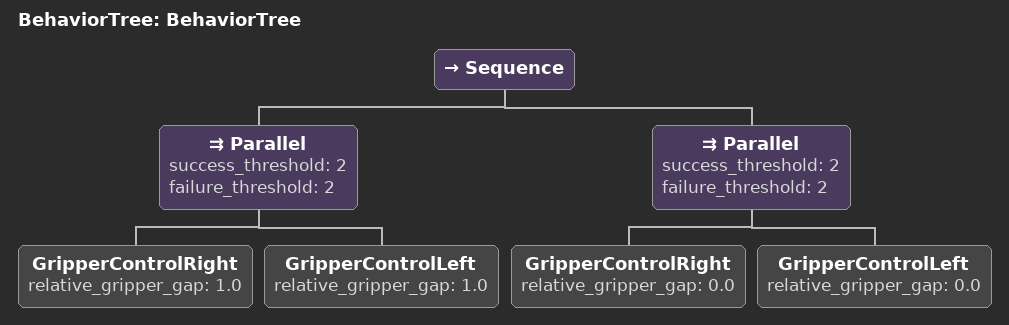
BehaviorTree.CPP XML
<root main_tree_to_execute="BehaviorTree">

    <BehaviorTree ID="BehaviorTree">
        <Sequence>
            <Parallel success_threshold="2" failure_threshold="2">
                <GripperControlRight relative_gripper_gap="1.0" />
                <GripperControlLeft relative_gripper_gap="1.0" />
            </Parallel>
            <Parallel success_threshold="2" failure_threshold="2">
                <GripperControlRight relative_gripper_gap="0.0" />
                <GripperControlLeft relative_gripper_gap="0.0" />
            </Parallel>
        </Sequence>
    </BehaviorTree>
</root>
